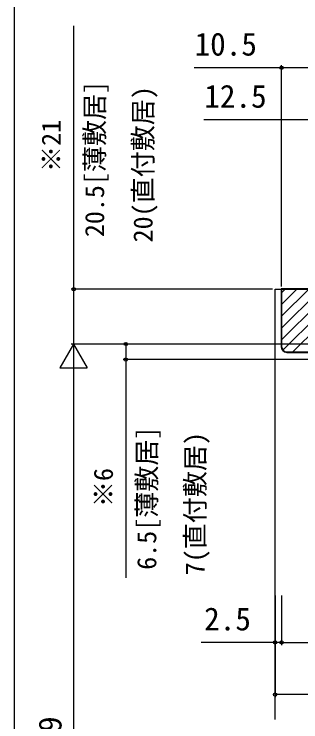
# Model space of a CAD drawing. Units: millimetres, scale not verified. Extents: x -525 to 525, y -783 to 779.
# Drawn here: x -525 to -415.1, y 326 to 597.4 of the extents above; entities that cross this region are included whole.
import ezdxf
from ezdxf.enums import TextEntityAlignment as Align

# ---------------------------------------------------------------- set-up
doc = ezdxf.new("R2010")
doc.units = ezdxf.units.MM
doc.header["$LTSCALE"] = 4
for name, color, linetype in [('0-5_YKK_12', 2, 'Continuous'), ('0-8_YKK_D', 6, 'Continuous'), ('0-9_YKK_ZWAK', 7, 'Continuous'), ('0-A_YSS_K', 3, 'Continuous'), ('0-B_YSS_KE', 3, 'Continuous')]:
    doc.layers.add(name, color=color, linetype=linetype)
doc.styles.add('ＭＳ ゴシック', font='')
doc.styles.get('ＭＳ ゴシック').set_extended_font_data('MS Gothic')

msp = doc.modelspace()

# ---------------------------------------------------------------- linework, layer by layer
at = {"layer": '0-5_YKK_12'}
for p, q in [((-425, 491.912), (-269, 491.912)), ((-425, 326.912), (-425, 491.912))]:
    msp.add_line(p, q, dxfattribs=at)
at = {"layer": '0-8_YKK_D'}
for p, q in [((-422.5, 492.912), (-422.5, 577.912)), ((-426, 491.912), (-503.195, 491.912)), ((-502.213, 470.912), (-507.463, 461.818)), ((-344, 470.912), (-503.213, 470.912)), ((-344, 470.912), (-503.195, 470.912)), ((-502.213, 470.912), (-496.963, 461.818)), ((-502.213, 470.912), (-502.213, 452.725)), ((-344, 470.912), (-483.213, 470.912)), ((-347.9, 464.912), (-483.213, 464.912)), ((-507.463, 461.818), (-496.963, 461.818)), ((-502.213, 460.412), (-502.213, 177.415)), ((-425, 374.412), (-425, 355.412)), ((-422.5, 374.412), (-422.5, 355.412)), ((-422.5, 374.412), (-422.5, 355.412)), ((-425, 356.412), (-453.327, 356.412)), ((-425, 357), (-425, 335.412)), ((-422.5, 356.412), (-425, 356.412)), ((-422.5, 356.412), (-419.95, 356.412)), ((-422.5, 356.412), (-271.5, 356.412)), ((-269, 336.412), (-425, 336.412))]:
    msp.add_line(p, q, dxfattribs=at)
for points in [[(-502.195, 470.912), (-502.195, 491.912), (-502.195, 592.91)], [(-412, 576.912), (-422.5, 576.912), (-456.05, 576.912)], [(-399.5, 556.912), (-412, 556.912), (-452.338, 556.912)], [(-482.213, 470.912), (-482.213, 464.912), (-482.213, 381.152)]]:
    msp.add_lwpolyline(points, dxfattribs=at)
for centre in [(-422.5, 576.912), (-502.195, 491.912), (-482.213, 470.912), (-482.213, 464.912), (-425, 356.412), (-422.5, 356.412), (-422.5, 356.412), (-425, 336.412)]:
    msp.add_circle(centre, 0.637, dxfattribs=at)
at = {"layer": '0-9_YKK_ZWAK'}
msp.add_line((-525, 746.7), (-525, -783.3), dxfattribs=at)
at = {"layer": '0-A_YSS_K'}
for p, q in [((-422.5, 490.52), (-421.109, 491.912)), ((-422.5, 486.03), (-416.619, 491.912)), ((-422.5, 481.54), (-412.128, 491.912)), ((-422.5, 477.05), (-407.638, 491.912)), ((-422.5, 472.56), (-403.148, 491.912)), ((-421.991, 468.579), (-398.658, 491.912)), ((-418.168, 467.912), (-394.168, 491.912))]:
    msp.add_line(p, q, dxfattribs=at)
at = {"layer": '0-B_YSS_KE'}
for points in [[(-397.7, 492.112), (-422.7, 492.112), (-422.7, 469.912)], [(-271.5, 469.912), (-271.5, 491.912), (-422.5, 491.912), (-422.5, 469.912)], [(-420.5, 467.712), (-348.117, 467.712), (-347.5, 468.329), (-347.5, 477.112)], [(-420.5, 467.912), (-348.2, 467.912), (-347.7, 468.412), (-347.7, 477.112)]]:
    msp.add_lwpolyline(points, dxfattribs=at)
for radius in [2.2, 2]:
    msp.add_arc((-420.5, 469.912), radius, 180, 270, dxfattribs=at)

# ---------------------------------------------------------------- texts
at = {"layer": '0-8_YKK_D', "style": 'ＭＳ ゴシック'}
for s, p in [('10.5', (-455.891, 578.912)), ('12.5', (-452.179, 558.912)), ('2.5', (-452.214, 358.412))]:
    msp.add_text(s, height=8.798, dxfattribs=at).set_placement(p, align=Align.BOTTOM_LEFT)
for s, height, p in [('20.5[薄敷居]', 7.331, (-488.32, 511.905)), ('20(直付敷居)', 7.331, (-469.779, 509.888)), ('※21', 7.331, (-504.934, 536.905)), ('6.5[薄敷居]', 7.331, (-468.338, 384.289)), ('7(直付敷居)', 7.331, (-449.796, 382.187)), ('※6', 7.331, (-484.952, 408.351)), ('DH＝H-29', 8.798, (-504.213, 280.152))]:
    msp.add_text(s, height=height, rotation=90, dxfattribs=at).set_placement(p, align=Align.BOTTOM_LEFT)

doc.saveas('drawing.dxf')
